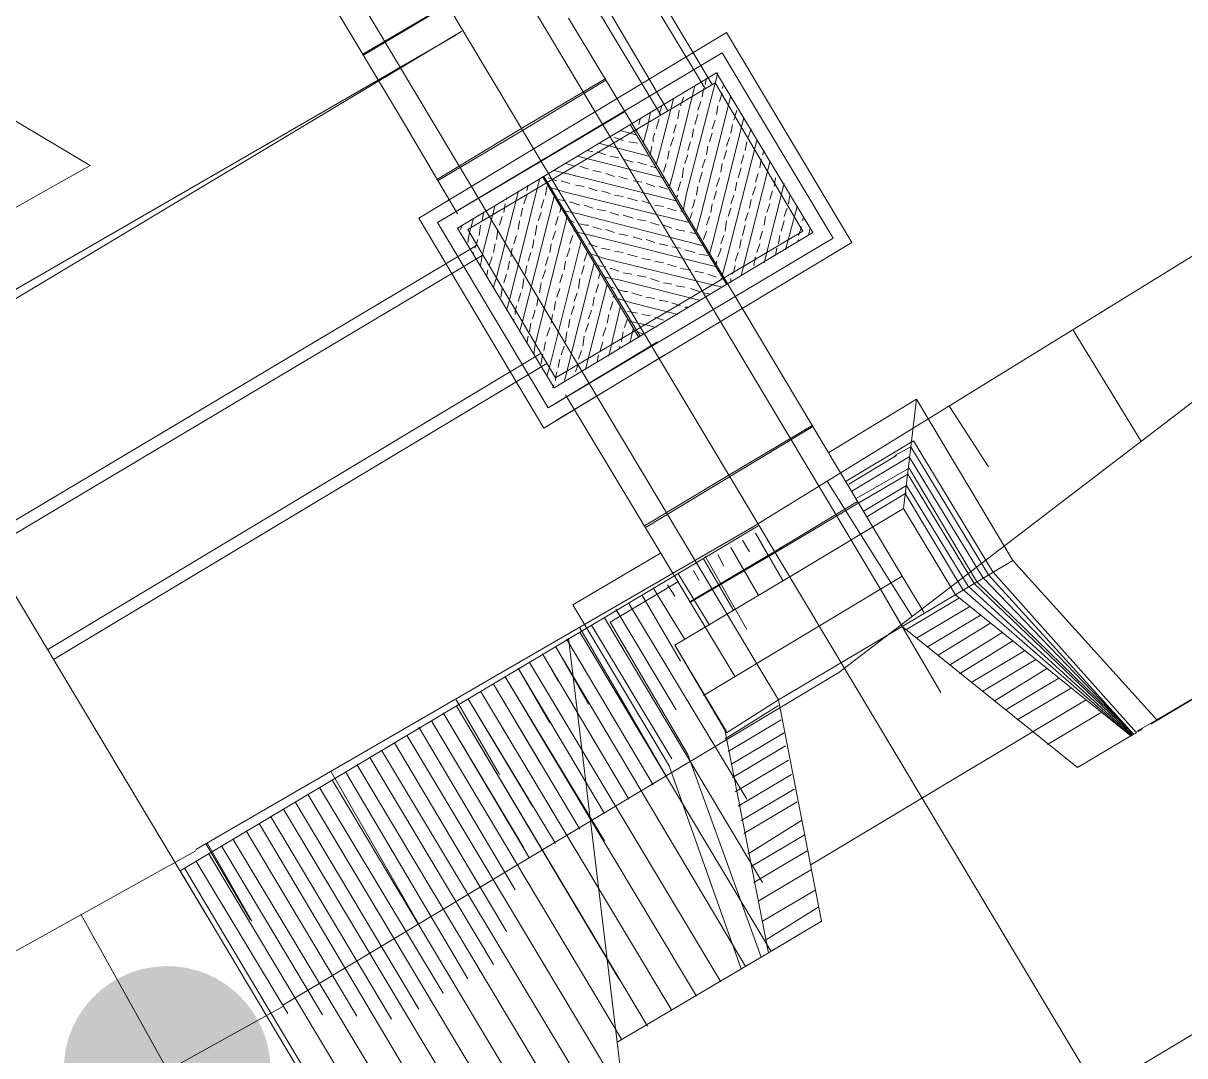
# Model space of a CAD drawing. Header units: metres. Extents: x 536111 to 536507, y 1836388 to 1836665.
# Drawn here: x 536430.96 to 536439.04, y 1836583.5 to 1836590.69 of the extents above; entities that cross this region are included whole.
import ezdxf
from ezdxf.enums import TextEntityAlignment as Align

# ---------------------------------------------------------------- set-up
doc = ezdxf.new("R2010")
doc.units = ezdxf.units.M
doc.header["$MEASUREMENT"] = 0
doc.linetypes.add('DGN Style 2', pattern=[7.2888, 4.37328, -2.91552])
doc.layers.get('0').update_dxf_attribs({"color": 1})
for name, color, linetype, lineweight in [('Level 2', 1, 'Continuous', 0), ('Level 32', 1, 'Continuous', 0), ('Level 33', 1, 'Continuous', 0), ('Level 37', 1, 'Continuous', 0), ('Level 38', 1, 'Continuous', 0), ('Level 39', 1, 'Continuous', 0), ('Level 4', 1, 'Continuous', 0), ('Level 42', 1, 'Continuous', 0), ('Level 43', 1, 'Continuous', 0), ('Level 44', 1, 'Continuous', 0), ('Level 8', 1, 'Continuous', 0), ('Level 9', 1, 'Continuous', 0)]:
    doc.layers.add(name, color=color, linetype=linetype, lineweight=lineweight)
doc.styles.add('Style-STANDARD', font='STANDARD.shx')

# ---------------------------------------------------------------- blocks, each defined once
blk = doc.blocks.new('BLOCK_')
at = {"color": 0, "linetype": 'ByBlock', "lineweight": 0}
blk.add_point((0, 0), dxfattribs=at)
blk = doc.blocks.new('KH_DIN')
at = {"color": 0, "linetype": 'Continuous', "lineweight": 0, "flags": 128}
blk.add_lwpolyline([(1.08, -1.83), (1.09, 1.71), (-1.99, -0.04)], close=True, dxfattribs=at)
blk.add_lwpolyline([(-0.05, 0, 1), (0.05, 0, 1)], format="xyb", close=True, dxfattribs=at)
at = {"color": 0, "linetype": 'Continuous', "lineweight": 0}
blk.add_blockref('BLOCK_', (0, 0), dxfattribs=at)
at = {"color": 0, "linetype": 'Continuous', "lineweight": 0, "style": 'Style-STANDARD', "flags": 1}
blk.add_attdef('xdata0', text='', height=1, rotation=246.21, dxfattribs=at).set_placement((0, 0), align=Align.TOP_LEFT)
blk.add_attdef('xdata0', text='', height=1, rotation=246.21, dxfattribs=at).set_placement((0, 0), align=Align.TOP_LEFT)

msp = doc.modelspace()

# ---------------------------------------------------------------- hatches: boundary and pattern name
at = {"layer": 'Level 4', "linetype": 'Continuous', "lineweight": 0}
h = msp.add_hatch(color=7, dxfattribs=at)
edge = h.paths.add_edge_path()
edge.add_arc((536431.96, 1836583.41), 0.7187, 270, 630)

# ---------------------------------------------------------------- linework, layer by layer
at = {"layer": 'Level 2', "color": 7, "linetype": 'Continuous', "lineweight": 0}
for p, q in [((536438.26, 1836588.55), (536438.73, 1836587.78)), ((536437.4, 1836588.02), (536437.67, 1836587.6)), ((536436.55, 1836587.5), (536437.14, 1836586.56)), ((536435.7, 1836586.98), (536435.99, 1836586.47)), ((536434.83, 1836586.48), (536435.43, 1836585.45)), ((536433.97, 1836585.98), (536434.27, 1836585.46)), ((536433.1, 1836585.48), (536433.71, 1836584.42)), ((536432.23, 1836584.98), (536432.54, 1836584.45)), ((536432.24, 1836584.98), (536432.55, 1836584.44)), ((536431.36, 1836584.49), (536431.96, 1836583.41))]:
    msp.add_line(p, q, dxfattribs=at)
at = {"layer": 'Level 2', "color": 7, "linetype": 'Continuous', "lineweight": 0, "flags": 128}
for points in [[(536432.16, 1836584.94), (536436.03, 1836587.18), (536445.45, 1836592.99), (536456.47, 1836600.36), (536470.46, 1836610.34), (536477.93, 1836615.8), (536489.04, 1836623.95), (536497.49, 1836630.15)], [(536432.77, 1836583.86), (536436.63, 1836586.17), (536445.48, 1836592.94), (536456.75, 1836599.96), (536471.36, 1836609.11), (536478.9, 1836614.49), (536489.45, 1836623.38), (536497.49, 1836629.38)], [(536345.21, 1836545.96), (536347.55, 1836546.95), (536365.98, 1836554.7), (536382.16, 1836561.51), (536402.93, 1836570.42), (536421.37, 1836579.14), (536428.26, 1836582.76), (536432.16, 1836584.93)], [(536345.48, 1836545.33), (536347.81, 1836546.32), (536366.15, 1836554.31), (536382.63, 1836560.4), (536403.43, 1836569.3), (536422.07, 1836577.76), (536428.84, 1836581.68), (536432.77, 1836583.85)]]:
    msp.add_lwpolyline(points, dxfattribs=at)
at = {"layer": 'Level 32', "color": 7, "linetype": 'Continuous', "lineweight": 0}
for p, q in [((536437.13, 1836587.74), (536437.02, 1836587.68)), ((536437.67, 1836586.85), (536437.13, 1836587.74)), ((536437.03, 1836587.68), (536436.7, 1836587.48)), ((536437.12, 1836587.67), (536436.72, 1836587.43)), ((536437.63, 1836586.83), (536437.12, 1836587.67)), ((536437.12, 1836587.59), (536436.75, 1836587.38)), ((536437.11, 1836587.55), (536436.77, 1836587.35)), ((536437.11, 1836587.55), (536437.57, 1836586.79)), ((536437.59, 1836586.8), (536437.12, 1836587.59)), ((536437.1, 1836587.47), (536436.8, 1836587.29)), ((536437.53, 1836586.77), (536437.1, 1836587.47)), ((536437.1, 1836587.42), (536436.82, 1836587.25)), ((536437.09, 1836587.42), (536437.49, 1836586.75)), ((536436.05, 1836587.14), (536436.24, 1836586.81)), ((536435.96, 1836587.09), (536436.01, 1836587.01)), ((536435.59, 1836586.66), (536436.18, 1836587.01)), ((536435.6, 1836586.66), (536436.18, 1836587)), ((536435.79, 1836586.99), (536435.83, 1836586.91)), ((536435.88, 1836587.04), (536436.07, 1836586.71)), ((536436.22, 1836587.04), (536436.23, 1836587.03)), ((536435.69, 1836586.96), (536435.9, 1836586.6)), ((536435.51, 1836586.86), (536435.73, 1836586.5)), ((536435.62, 1836586.88), (536435.66, 1836586.81)), ((536437.63, 1836586.83), (536438.68, 1836585.74)), ((536435.34, 1836586.76), (536435.56, 1836586.4)), ((536435.44, 1836586.78), (536435.49, 1836586.7)), ((536437.49, 1836586.75), (536438.66, 1836585.73)), ((536437.53, 1836586.77), (536438.67, 1836585.73)), ((536437.57, 1836586.79), (536438.67, 1836585.74)), ((536437.59, 1836586.8), (536438.68, 1836585.74)), ((536435.17, 1836586.65), (536435.99, 1836585.29)), ((536435.26, 1836586.71), (536435.53, 1836586.25)), ((536437.47, 1836586.69), (536437.1, 1836586.47)), ((536435.08, 1836586.61), (536435.5, 1836585.91)), ((536437.54, 1836586.63), (536437.17, 1836586.41)), ((536437.62, 1836586.57), (536437.25, 1836586.35)), ((536434.91, 1836586.5), (536435.47, 1836585.57)), ((536435, 1836586.55), (536436.1, 1836584.71)), ((536437.68, 1836586.51), (536437.32, 1836586.29)), ((536434.74, 1836586.4), (536435.34, 1836585.39)), ((536434.83, 1836586.45), (536436.16, 1836584.23)), ((536434.85, 1836586.42), (536434.86, 1836586.4)), ((536437.77, 1836586.45), (536437.4, 1836586.22)), ((536434.66, 1836586.35), (536434.89, 1836585.95)), ((536434.66, 1836586.35), (536435.98, 1836584.13)), ((536437.84, 1836586.39), (536437.47, 1836586.16)), ((536437.92, 1836586.32), (536437.55, 1836586.1)), ((536434.48, 1836586.24), (536434.94, 1836585.47)), ((536434.48, 1836586.24), (536435.81, 1836584.02)), ((536434.57, 1836586.3), (536435.17, 1836585.29)), ((536438, 1836586.26), (536437.63, 1836586.04)), ((536434.4, 1836586.2), (536435, 1836585.19)), ((536438.08, 1836586.2), (536437.71, 1836585.97)), ((536434.23, 1836586.09), (536434.56, 1836585.53)), ((536434.23, 1836586.09), (536434.83, 1836585.08)), ((536434.31, 1836586.14), (536435, 1836585)), ((536434.31, 1836586.14), (536435.64, 1836583.92)), ((536438.16, 1836586.13), (536437.79, 1836585.91)), ((536434.14, 1836586.04), (536435.05, 1836584.52)), ((536434.14, 1836586.04), (536435.47, 1836583.82)), ((536438.24, 1836586.06), (536437.87, 1836585.84)), ((536433.97, 1836585.94), (536435.1, 1836584.04)), ((536433.97, 1836585.94), (536435.3, 1836583.71)), ((536434.05, 1836585.99), (536434.66, 1836584.98)), ((536435.84, 1836585.71), (536436.21, 1836585.94)), ((536438.35, 1836585.98), (536437.98, 1836585.76)), ((536433.88, 1836585.89), (536434.48, 1836584.88)), ((536435.86, 1836585.62), (536436.23, 1836585.84)), ((536438.45, 1836585.89), (536438.08, 1836585.67)), ((536433.71, 1836585.79), (536434.38, 1836584.66)), ((536433.8, 1836585.83), (536435.12, 1836583.62)), ((536433.54, 1836585.68), (536434.32, 1836584.37)), ((536433.63, 1836585.73), (536435.15, 1836583.19)), ((536435.88, 1836585.53), (536436.25, 1836585.75)), ((536433.45, 1836585.63), (536435.21, 1836582.7)), ((536435.89, 1836585.44), (536436.26, 1836585.66)), ((536433.28, 1836585.53), (536435.12, 1836582.45)), ((536433.37, 1836585.58), (536434.23, 1836584.14)), ((536435.91, 1836585.34), (536436.28, 1836585.56)), ((536433.2, 1836585.48), (536434.05, 1836584.04)), ((536435.93, 1836585.24), (536436.3, 1836585.46)), ((536433.02, 1836585.37), (536433.88, 1836583.94)), ((536433.11, 1836585.42), (536434.95, 1836582.34)), ((536435.95, 1836585.14), (536436.32, 1836585.36)), ((536432.85, 1836585.27), (536433.71, 1836583.83)), ((536432.94, 1836585.32), (536434.78, 1836582.24)), ((536435.97, 1836585.05), (536436.34, 1836585.27)), ((536432.77, 1836585.22), (536434.61, 1836582.14)), ((536432.6, 1836585.12), (536434.33, 1836582.21)), ((536432.68, 1836585.17), (536433.52, 1836583.76)), ((536436, 1836584.91), (536436.37, 1836585.14)), ((536432.51, 1836585.07), (536433.28, 1836583.78)), ((536436.02, 1836584.82), (536436.39, 1836585.04)), ((536432.34, 1836584.96), (536433.04, 1836583.79)), ((536432.42, 1836585.01), (536434.02, 1836582.34)), ((536432.25, 1836584.91), (536433.71, 1836582.47)), ((536436.04, 1836584.71), (536436.41, 1836584.93)), ((536432.05, 1836584.79), (536433.34, 1836582.63)), ((536432.08, 1836584.81), (536433.4, 1836582.6)), ((536432.16, 1836584.86), (536432.8, 1836583.8)), ((536436.07, 1836584.58), (536436.44, 1836584.8)), ((536436.1, 1836584.44), (536436.47, 1836584.66)), ((536436.12, 1836584.31), (536436.49, 1836584.54))]:
    msp.add_line(p, q, dxfattribs=at)
at = {"layer": 'Level 33', "color": 7, "linetype": 'Continuous', "lineweight": 0}
for p, q in [((536434.57, 1836586.3), (536434.68, 1836586.11)), ((536434.4, 1836586.2), (536434.62, 1836585.82)), ((536434.05, 1836585.99), (536434.5, 1836585.24)), ((536433.88, 1836585.89), (536434.44, 1836584.95))]:
    msp.add_line(p, q, dxfattribs=at)
msp.add_point((536434.74, 1836586.4), dxfattribs=at)
at = {"layer": 'Level 37', "color": 7, "linetype": 'Continuous', "lineweight": 0}
msp.add_line((536428.12, 1836591.36), (536432.24, 1836584.47), dxfattribs=at)
at = {"layer": 'Level 38', "color": 7, "linetype": 'Continuous', "lineweight": 0}
for p, q in [((536428.71, 1836599.51), (536440.18, 1836580.33)), ((536434.01, 1836590.63), (536429.99, 1836588.22)), ((536436.07, 1836587.19), (536432.05, 1836584.79)), ((536437.84, 1836586.95), (536437.07, 1836586.49))]:
    msp.add_line(p, q, dxfattribs=at)
at = {"layer": 'Level 39', "color": 7, "linetype": 'Continuous', "lineweight": 0}
for p, q in [((536435.57, 1836589.5), (536435.79, 1836590.34)), ((536435.7, 1836590.26), (536435.71, 1836590.3)), ((536435.48, 1836589.65), (536435.63, 1836590.25)), ((536435.55, 1836590.2), (536435.56, 1836590.21)), ((536435.68, 1836590.17), (536435.69, 1836590.23)), ((536435.8, 1836590.14), (536435.82, 1836590.2)), ((536435.82, 1836590.23), (536435.83, 1836590.26)), ((536435.39, 1836589.81), (536435.48, 1836590.16)), ((536435.53, 1836590.11), (536435.55, 1836590.17)), ((536435.65, 1836590.08), (536435.67, 1836590.14)), ((536435.67, 1836589.35), (536435.88, 1836590.18)), ((536435.3, 1836589.96), (536435.32, 1836590.07)), ((536435.38, 1836590.05), (536435.4, 1836590.11)), ((536435.51, 1836590.02), (536435.52, 1836590.08)), ((536435.63, 1836589.98), (536435.65, 1836590.05)), ((536435.78, 1836590.05), (536435.79, 1836590.11)), ((536435.9, 1836590.01), (536435.92, 1836590.08)), ((536435.24, 1836589.98), (536435.25, 1836590.02)), ((536435.27, 1836589.85), (536435.3, 1836589.96)), ((536435.36, 1836589.95), (536435.38, 1836590.02)), ((536435.48, 1836589.92), (536435.5, 1836589.98)), ((536435.75, 1836589.95), (536435.77, 1836590.01)), ((536435.76, 1836589.19), (536435.97, 1836590.03)), ((536435.88, 1836589.92), (536435.89, 1836589.98)), ((536435.04, 1836589.9), (536435.04, 1836589.89)), ((536435.07, 1836589.89), (536435.13, 1836589.87)), ((536435.11, 1836589.94), (536435.22, 1836589.91)), ((536435.22, 1836589.93), (536435.23, 1836589.95)), ((536435.34, 1836589.89), (536435.35, 1836589.92)), ((536435.34, 1836589.86), (536435.34, 1836589.89)), ((536435.46, 1836589.83), (536435.48, 1836589.89)), ((536435.61, 1836589.89), (536435.62, 1836589.95)), ((536435.73, 1836589.86), (536435.75, 1836589.92)), ((536435.85, 1836589.83), (536435.87, 1836589.89)), ((536436, 1836589.89), (536436.02, 1836589.95)), ((536434.88, 1836589.8), (536434.92, 1836589.79)), ((536434.95, 1836589.79), (536435.01, 1836589.77)), ((536434.96, 1836589.85), (536435.31, 1836589.76)), ((536435.17, 1836589.86), (536435.23, 1836589.85)), ((536435.26, 1836589.84), (536435.27, 1836589.84)), ((536435.32, 1836589.78), (536435.33, 1836589.83)), ((536435.36, 1836589.7), (536435.39, 1836589.81)), ((536435.44, 1836589.74), (536435.45, 1836589.8)), ((536435.58, 1836589.8), (536435.6, 1836589.86)), ((536435.71, 1836589.77), (536435.72, 1836589.83)), ((536435.83, 1836589.74), (536435.85, 1836589.8)), ((536435.85, 1836589.04), (536436.06, 1836589.87)), ((536435.98, 1836589.8), (536435.99, 1836589.86)), ((536436.1, 1836589.77), (536436.11, 1836589.8)), ((536434.73, 1836589.71), (536434.8, 1836589.69)), ((536434.81, 1836589.76), (536435.41, 1836589.61)), ((536435.04, 1836589.76), (536435.1, 1836589.75)), ((536435.13, 1836589.74), (536435.2, 1836589.72)), ((536435.23, 1836589.72), (536435.29, 1836589.7)), ((536435.41, 1836589.65), (536435.43, 1836589.71)), ((536435.56, 1836589.71), (536435.58, 1836589.77)), ((536435.68, 1836589.68), (536435.7, 1836589.74)), ((536435.81, 1836589.65), (536435.82, 1836589.71)), ((536435.95, 1836589.71), (536435.97, 1836589.77)), ((536435.95, 1836588.93), (536436.15, 1836589.72)), ((536436.08, 1836589.68), (536436.09, 1836589.74)), ((536434.65, 1836589.66), (536435.5, 1836589.45)), ((536434.83, 1836589.69), (536434.89, 1836589.67)), ((536434.92, 1836589.66), (536434.98, 1836589.65)), ((536435.01, 1836589.64), (536435.07, 1836589.62)), ((536435.32, 1836589.69), (536435.36, 1836589.68)), ((536435.45, 1836589.54), (536435.48, 1836589.65)), ((536435.54, 1836589.61), (536435.55, 1836589.68)), ((536435.66, 1836589.58), (536435.68, 1836589.65)), ((536435.93, 1836589.61), (536435.95, 1836589.68)), ((536436.05, 1836589.58), (536436.07, 1836589.64)), ((536434.34, 1836588.76), (536434.55, 1836589.6)), ((536434.46, 1836589.52), (536434.47, 1836589.56)), ((536434.59, 1836589.49), (536434.6, 1836589.55)), ((536434.61, 1836589.61), (536434.67, 1836589.59)), ((536434.7, 1836589.59), (536434.76, 1836589.57)), ((536434.8, 1836589.56), (536434.86, 1836589.55)), ((536435.1, 1836589.62), (536435.16, 1836589.6)), ((536435.2, 1836589.59), (536435.26, 1836589.58)), ((536435.29, 1836589.57), (536435.35, 1836589.55)), ((536435.38, 1836589.55), (536435.44, 1836589.53)), ((536435.51, 1836589.52), (536435.53, 1836589.58)), ((536435.64, 1836589.49), (536435.65, 1836589.55)), ((536435.78, 1836589.55), (536435.8, 1836589.61)), ((536435.91, 1836589.52), (536435.92, 1836589.58)), ((536436.03, 1836589.49), (536436.05, 1836589.55)), ((536436.11, 1836589.02), (536436.25, 1836589.57)), ((536436.18, 1836589.55), (536436.19, 1836589.61)), ((536434.25, 1836588.92), (536434.4, 1836589.51)), ((536434.32, 1836589.46), (536434.32, 1836589.47)), ((536434.43, 1836588.61), (536434.65, 1836589.48)), ((536434.44, 1836589.43), (536434.46, 1836589.49)), ((536434.63, 1836589.54), (536434.73, 1836589.51)), ((536434.73, 1836589.51), (536435.59, 1836589.3)), ((536434.89, 1836589.54), (536434.95, 1836589.52)), ((536434.98, 1836589.52), (536435.04, 1836589.5)), ((536435.07, 1836589.49), (536435.13, 1836589.48)), ((536435.16, 1836589.47), (536435.23, 1836589.45)), ((536435.5, 1836589.47), (536435.51, 1836589.49)), ((536435.55, 1836589.39), (536435.57, 1836589.5)), ((536435.76, 1836589.46), (536435.78, 1836589.52)), ((536435.88, 1836589.43), (536435.9, 1836589.49)), ((536436.15, 1836589.46), (536436.17, 1836589.52)), ((536436.28, 1836589.43), (536436.29, 1836589.49)), ((536434.15, 1836589.07), (536434.24, 1836589.42)), ((536434.3, 1836589.37), (536434.31, 1836589.43)), ((536434.42, 1836589.34), (536434.43, 1836589.4)), ((536434.56, 1836589.4), (536434.58, 1836589.46)), ((536434.68, 1836589.46), (536434.73, 1836589.45)), ((536434.69, 1836589.37), (536434.7, 1836589.41)), ((536434.76, 1836589.44), (536434.77, 1836589.44)), ((536434.77, 1836589.44), (536434.83, 1836589.42)), ((536434.86, 1836589.42), (536434.92, 1836589.4)), ((536434.95, 1836589.39), (536435.01, 1836589.38)), ((536435.26, 1836589.45), (536435.32, 1836589.43)), ((536435.35, 1836589.42), (536435.41, 1836589.41)), ((536435.44, 1836589.4), (536435.5, 1836589.38)), ((536435.61, 1836589.4), (536435.62, 1836589.42)), ((536435.62, 1836589.42), (536435.63, 1836589.46)), ((536435.74, 1836589.37), (536435.75, 1836589.43)), ((536435.86, 1836589.34), (536435.88, 1836589.4)), ((536436.01, 1836589.4), (536436.02, 1836589.46)), ((536436.13, 1836589.37), (536436.15, 1836589.43)), ((536436.25, 1836589.34), (536436.27, 1836589.4)), ((536436.26, 1836589.11), (536436.34, 1836589.41)), ((536434.06, 1836589.22), (536434.09, 1836589.33)), ((536434.15, 1836589.31), (536434.16, 1836589.37)), ((536434.27, 1836589.28), (536434.29, 1836589.34)), ((536434.4, 1836589.25), (536434.41, 1836589.31)), ((536434.52, 1836588.45), (536434.74, 1836589.33)), ((536434.54, 1836589.31), (536434.56, 1836589.37)), ((536434.66, 1836589.28), (536434.68, 1836589.34)), ((536434.72, 1836589.38), (536434.82, 1836589.36)), ((536434.77, 1836589.31), (536434.79, 1836589.3)), ((536434.82, 1836589.36), (536435.68, 1836589.14)), ((536435.04, 1836589.37), (536435.1, 1836589.35)), ((536435.13, 1836589.35), (536435.2, 1836589.33)), ((536435.23, 1836589.32), (536435.29, 1836589.31)), ((536435.53, 1836589.38), (536435.55, 1836589.37)), ((536435.59, 1836589.31), (536435.61, 1836589.37)), ((536435.64, 1836589.24), (536435.67, 1836589.35)), ((536435.71, 1836589.28), (536435.73, 1836589.34)), ((536435.84, 1836589.24), (536435.85, 1836589.31)), ((536435.98, 1836589.31), (536436, 1836589.37)), ((536436.11, 1836589.28), (536436.12, 1836589.34)), ((536436.23, 1836589.24), (536436.25, 1836589.31)), ((536436.38, 1836589.31), (536436.38, 1836589.33)), ((536434, 1836589.25), (536434.01, 1836589.28)), ((536434.13, 1836589.21), (536434.14, 1836589.28)), ((536434.25, 1836589.18), (536434.26, 1836589.25)), ((536434.52, 1836589.21), (536434.53, 1836589.28)), ((536434.64, 1836589.18), (536434.66, 1836589.24)), ((536434.79, 1836589.24), (536434.79, 1836589.25)), ((536434.82, 1836589.23), (536434.91, 1836589.21)), ((536434.83, 1836589.29), (536434.87, 1836589.28)), ((536434.87, 1836589.28), (536434.89, 1836589.28)), ((536434.92, 1836589.27), (536434.98, 1836589.25)), ((536435.01, 1836589.25), (536435.07, 1836589.23)), ((536435.32, 1836589.3), (536435.38, 1836589.28)), ((536435.41, 1836589.28), (536435.47, 1836589.26)), ((536435.5, 1836589.25), (536435.56, 1836589.24)), ((536435.6, 1836589.23), (536435.64, 1836589.22)), ((536435.69, 1836589.18), (536435.71, 1836589.24)), ((536435.96, 1836589.21), (536435.98, 1836589.28)), ((536436.08, 1836589.18), (536436.1, 1836589.24)), ((536436.35, 1836589.21), (536436.37, 1836589.27)), ((536436.42, 1836589.21), (536436.43, 1836589.26)), ((536434.05, 1836589.16), (536434.06, 1836589.22)), ((536434.1, 1836589.12), (536434.11, 1836589.15)), ((536434.11, 1836589.15), (536434.12, 1836589.18)), ((536434.23, 1836589.09), (536434.24, 1836589.15)), ((536434.37, 1836589.15), (536434.39, 1836589.21)), ((536434.5, 1836589.12), (536434.51, 1836589.18)), ((536434.62, 1836588.3), (536434.84, 1836589.18)), ((536434.62, 1836589.09), (536434.63, 1836589.15)), ((536434.76, 1836589.15), (536434.78, 1836589.21)), ((536434.89, 1836589.15), (536434.95, 1836589.13)), ((536434.91, 1836589.21), (536435.78, 1836588.99)), ((536435.1, 1836589.22), (536435.16, 1836589.21)), ((536435.2, 1836589.2), (536435.26, 1836589.18)), ((536435.29, 1836589.18), (536435.35, 1836589.16)), ((536435.38, 1836589.15), (536435.44, 1836589.14)), ((536435.73, 1836589.08), (536435.76, 1836589.19)), ((536435.81, 1836589.15), (536435.83, 1836589.21)), ((536435.94, 1836589.12), (536435.95, 1836589.18)), ((536436.06, 1836589.09), (536436.08, 1836589.15)), ((536436.21, 1836589.15), (536436.22, 1836589.21)), ((536436.34, 1836589.16), (536436.35, 1836589.18)), ((536434.09, 1836589.08), (536434.09, 1836589.09)), ((536434.14, 1836589), (536434.15, 1836589.07)), ((536434.35, 1836589.06), (536434.36, 1836589.12)), ((536434.47, 1836589.03), (536434.49, 1836589.09)), ((536434.74, 1836589.06), (536434.76, 1836589.12)), ((536434.86, 1836589.03), (536434.88, 1836589.09)), ((536434.91, 1836589.08), (536435, 1836589.05)), ((536434.98, 1836589.12), (536435.04, 1836589.11)), ((536435.07, 1836589.1), (536435.13, 1836589.09)), ((536435.16, 1836589.08), (536435.23, 1836589.06)), ((536435.47, 1836589.13), (536435.53, 1836589.12)), ((536435.56, 1836589.11), (536435.63, 1836589.09)), ((536435.66, 1836589.08), (536435.72, 1836589.07)), ((536435.79, 1836589.06), (536435.81, 1836589.11)), ((536435.81, 1836589.11), (536435.81, 1836589.12)), ((536435.91, 1836589.03), (536435.93, 1836589.09)), ((536436.19, 1836589.07), (536436.2, 1836589.12)), ((536434.2, 1836589), (536434.22, 1836589.06)), ((536434.33, 1836588.97), (536434.34, 1836589.03)), ((536434.45, 1836588.94), (536434.46, 1836589)), ((536434.59, 1836589), (536434.61, 1836589.06)), ((536434.72, 1836588.97), (536434.73, 1836589.03)), ((536434.72, 1836588.19), (536434.93, 1836589.02)), ((536434.84, 1836588.94), (536434.86, 1836589)), ((536434.95, 1836589), (536435.01, 1836588.99)), ((536435, 1836589.05), (536435.82, 1836588.85)), ((536435.26, 1836589.05), (536435.32, 1836589.04)), ((536435.35, 1836589.03), (536435.41, 1836589.02)), ((536435.44, 1836589.01), (536435.5, 1836588.99)), ((536435.78, 1836589.01), (536435.78, 1836589.03)), ((536435.82, 1836588.93), (536435.85, 1836589.04)), ((536435.9, 1836588.96), (536435.91, 1836589)), ((536436.04, 1836589), (536436.05, 1836589.06)), ((536434.18, 1836588.92), (536434.19, 1836588.97)), ((536434.23, 1836588.85), (536434.25, 1836588.92)), ((536434.3, 1836588.88), (536434.32, 1836588.94)), ((536434.43, 1836588.84), (536434.44, 1836588.91)), ((536434.57, 1836588.91), (536434.59, 1836588.97)), ((536434.69, 1836588.88), (536434.71, 1836588.94)), ((536434.82, 1836588.84), (536434.83, 1836588.91)), ((536434.96, 1836588.91), (536434.97, 1836588.95)), ((536435, 1836588.92), (536435.1, 1836588.9)), ((536435.04, 1836588.98), (536435.05, 1836588.98)), ((536435.05, 1836588.98), (536435.1, 1836588.96)), ((536435.13, 1836588.95), (536435.19, 1836588.94)), ((536435.23, 1836588.93), (536435.29, 1836588.92)), ((536435.32, 1836588.91), (536435.38, 1836588.89)), ((536435.53, 1836588.98), (536435.6, 1836588.97)), ((536435.63, 1836588.96), (536435.69, 1836588.95)), ((536435.72, 1836588.94), (536435.78, 1836588.92)), ((536435.81, 1836588.91), (536435.82, 1836588.91)), ((536435.88, 1836588.88), (536435.88, 1836588.91)), ((536435.89, 1836588.94), (536435.9, 1836588.96)), ((536434.28, 1836588.78), (536434.29, 1836588.84)), ((536434.55, 1836588.81), (536434.56, 1836588.88)), ((536434.67, 1836588.78), (536434.69, 1836588.84)), ((536434.87, 1836588.28), (536435.02, 1836588.87)), ((536434.94, 1836588.81), (536434.96, 1836588.87)), ((536435.05, 1836588.85), (536435.07, 1836588.84)), ((536435.1, 1836588.9), (536435.66, 1836588.76)), ((536435.1, 1836588.83), (536435.14, 1836588.82)), ((536435.41, 1836588.88), (536435.47, 1836588.87)), ((536435.5, 1836588.86), (536435.56, 1836588.85)), ((536435.6, 1836588.84), (536435.66, 1836588.82)), ((536434.32, 1836588.69), (536434.34, 1836588.76)), ((536434.4, 1836588.75), (536434.42, 1836588.81)), ((536434.53, 1836588.72), (536434.54, 1836588.78)), ((536434.65, 1836588.69), (536434.66, 1836588.75)), ((536434.79, 1836588.75), (536434.81, 1836588.81)), ((536434.92, 1836588.72), (536434.93, 1836588.78)), ((536435.04, 1836588.69), (536435.06, 1836588.75)), ((536435.06, 1836588.78), (536435.07, 1836588.79)), ((536435.09, 1836588.77), (536435.19, 1836588.74)), ((536435.14, 1836588.82), (536435.16, 1836588.82)), ((536435.19, 1836588.81), (536435.26, 1836588.79)), ((536435.19, 1836588.74), (536435.51, 1836588.66)), ((536435.29, 1836588.78), (536435.35, 1836588.77)), ((536435.38, 1836588.76), (536435.44, 1836588.75)), ((536435.47, 1836588.74), (536435.53, 1836588.72)), ((536435.69, 1836588.81), (536435.74, 1836588.8)), ((536434.38, 1836588.68), (536434.39, 1836588.72)), ((536434.38, 1836588.66), (536434.38, 1836588.68)), ((536434.5, 1836588.63), (536434.52, 1836588.69)), ((536434.63, 1836588.6), (536434.64, 1836588.66)), ((536434.77, 1836588.66), (536434.79, 1836588.72)), ((536434.89, 1836588.63), (536434.91, 1836588.69)), ((536435.02, 1836588.6), (536435.03, 1836588.66)), ((536435.03, 1836588.37), (536435.11, 1836588.71)), ((536435.16, 1836588.68), (536435.23, 1836588.67)), ((536435.26, 1836588.66), (536435.32, 1836588.65)), ((536435.56, 1836588.71), (536435.59, 1836588.71)), ((536434.37, 1836588.62), (536434.37, 1836588.63)), ((536434.41, 1836588.54), (536434.43, 1836588.61)), ((536434.48, 1836588.54), (536434.49, 1836588.6)), ((536434.75, 1836588.57), (536434.76, 1836588.63)), ((536434.87, 1836588.54), (536434.89, 1836588.6)), ((536435.14, 1836588.57), (536435.16, 1836588.63)), ((536435.18, 1836588.61), (536435.28, 1836588.59)), ((536435.28, 1836588.59), (536435.36, 1836588.57)), ((536435.35, 1836588.64), (536435.41, 1836588.62)), ((536434.46, 1836588.46), (536434.47, 1836588.51)), ((536434.6, 1836588.51), (536434.62, 1836588.57)), ((536434.73, 1836588.47), (536434.74, 1836588.54)), ((536434.85, 1836588.44), (536434.86, 1836588.51)), ((536434.99, 1836588.51), (536435.01, 1836588.57)), ((536435.12, 1836588.47), (536435.13, 1836588.54)), ((536435.18, 1836588.47), (536435.2, 1836588.56)), ((536435.23, 1836588.54), (536435.28, 1836588.52)), ((536434.51, 1836588.38), (536434.52, 1836588.45)), ((536434.58, 1836588.41), (536434.59, 1836588.47)), ((536434.7, 1836588.38), (536434.72, 1836588.44)), ((536434.97, 1836588.41), (536434.99, 1836588.47)), ((536435.1, 1836588.42), (536435.11, 1836588.44)), ((536434.56, 1836588.32), (536434.57, 1836588.38)), ((536434.68, 1836588.29), (536434.69, 1836588.35)), ((536434.82, 1836588.35), (536434.84, 1836588.41)), ((536434.95, 1836588.33), (536434.96, 1836588.38)), ((536434.6, 1836588.23), (536434.62, 1836588.3)), ((536434.66, 1836588.22), (536434.67, 1836588.26)), ((536434.8, 1836588.26), (536434.82, 1836588.32)), ((536434.66, 1836588.2), (536434.66, 1836588.22)), ((536434.64, 1836588.15), (536434.65, 1836588.17)), ((536437.67, 1836586.85), (536438.68, 1836585.74)), ((536437.07, 1836586.49), (536437.34, 1836586.03))]:
    msp.add_line(p, q, dxfattribs=at)
for p in [(536435.53, 1836589.58), (536434.29, 1836588.84), (536434.57, 1836588.38)]:
    msp.add_point(p, dxfattribs=at)
at = {"layer": 'Level 42', "color": 7, "linetype": 'Continuous', "lineweight": 0}
for p, q in [((536435.15, 1836590.06), (536434.75, 1836590.72)), ((536435.82, 1836590.48), (536433.84, 1836589.3)), ((536436.59, 1836589.19), (536435.82, 1836590.48)), ((536435.01, 1836590.3), (536434.42, 1836589.95)), ((536435.01, 1836590.29), (536434.43, 1836589.94)), ((536435.77, 1836590.27), (536434.05, 1836589.25)), ((536436.38, 1836589.24), (536435.77, 1836590.27)), ((536435.14, 1836590.07), (536434.6, 1836589.75)), ((536433.84, 1836589.3), (536434.6, 1836589.75)), ((536433.84, 1836589.3), (536434.61, 1836588.01)), ((536434.61, 1836588.01), (536433.84, 1836589.3)), ((536434.66, 1836588.22), (536434.05, 1836589.25)), ((536436.38, 1836589.24), (536434.66, 1836588.22)), ((536436.59, 1836589.19), (536434.61, 1836588.01)), ((536435.9, 1836588.8), (536437.07, 1836586.84)), ((536435.37, 1836588.47), (536434.61, 1836588.01)), ((536437.17, 1836588.07), (536436.56, 1836587.7)), ((536437.17, 1836588.07), (536437.08, 1836587.31)), ((536437.84, 1836586.95), (536437.17, 1836588.07)), ((536436.45, 1836587.89), (536435.86, 1836587.54)), ((536436.45, 1836587.88), (536435.87, 1836587.53)), ((536437.15, 1836587.78), (536436.68, 1836587.5)), ((536437.7, 1836586.87), (536437.15, 1836587.78)), ((536436.76, 1836587.36), (536436.18, 1836587.01)), ((536436.77, 1836587.35), (536436.18, 1836587)), ((536437.08, 1836587.31), (536436.33, 1836586.86)), ((536437.44, 1836586.71), (536437.08, 1836587.31)), ((536437.84, 1836586.95), (536438.84, 1836585.84)), ((536435.49, 1836586.36), (536436.33, 1836586.86)), ((536437.07, 1836586.84), (536435.69, 1836586.01)), ((536437.07, 1836586.84), (536435.69, 1836586.01)), ((536437.07, 1836586.84), (536437.22, 1836586.59)), ((536437.7, 1836586.87), (536438.7, 1836585.75)), ((536437.07, 1836586.49), (536436.92, 1836586.75)), ((536437.09, 1836586.46), (536436.92, 1836586.75)), ((536438.66, 1836585.73), (536437.44, 1836586.71)), ((536438.66, 1836585.73), (536437.44, 1836586.71)), ((536438.29, 1836585.51), (536437.07, 1836586.49)), ((536435.22, 1836582.51), (536434.75, 1836586.41)), ((536435.85, 1836585.75), (536435.49, 1836586.36)), ((536435.85, 1836585.76), (536435.49, 1836586.36)), ((536439.7, 1836586.35), (536438.8, 1836585.81)), ((536439.7, 1836586.35), (536438.84, 1836585.84)), ((536436.21, 1836585.98), (536436.06, 1836586.23)), ((536436.21, 1836585.98), (536436.06, 1836586.23)), ((536436.21, 1836585.98), (536435.85, 1836585.75)), ((536436.51, 1836584.44), (536436.21, 1836585.98)), ((536438.84, 1836585.84), (536438.7, 1836585.76)), ((536436.14, 1836584.22), (536435.84, 1836585.76)), ((536438.74, 1836585.78), (536438.71, 1836585.76)), ((536438.29, 1836585.51), (536438.66, 1836585.73)), ((536438.66, 1836585.73), (536438.7, 1836585.75)), ((536441.82, 1836585.29), (536435.04, 1836581.23)), ((536436.51, 1836584.44), (536436.14, 1836584.22)), ((536436.14, 1836584.22), (536435.09, 1836583.6))]:
    msp.add_line(p, q, dxfattribs=at)
at = {"layer": 'Level 43', "color": 7, "linetype": 'Continuous', "lineweight": 0}
for p, q in [((536428.28, 1836599.25), (536436.06, 1836586.23)), ((536433.59, 1836590.02), (536428.12, 1836599.16)), ((536436.92, 1836586.75), (536429.77, 1836598.71)), ((536435.7, 1836590.23), (536435.13, 1836591.18)), ((536435.75, 1836590.26), (536435.18, 1836591.21)), ((536435.44, 1836590.08), (536434.88, 1836591.03)), ((536435.39, 1836590.05), (536434.82, 1836591)), ((536433.32, 1836590.46), (536433.91, 1836590.81)), ((536433.32, 1836590.47), (536433.9, 1836590.81)), ((536435.85, 1836590.62), (536433.71, 1836589.33)), ((536436.72, 1836589.16), (536435.85, 1836590.62)), ((536433.98, 1836589.36), (536433.59, 1836590.02)), ((536433.84, 1836589.6), (536434.42, 1836589.95)), ((536433.84, 1836589.59), (536434.43, 1836589.94)), ((536434.58, 1836587.87), (536433.71, 1836589.33)), ((536436.72, 1836589.16), (536434.66, 1836587.92)), ((536434.11, 1836589.14), (536430.67, 1836587.09)), ((536434.15, 1836589.07), (536430.71, 1836587.02)), ((536434.56, 1836588.39), (536431.13, 1836586.33)), ((536435.42, 1836588.38), (536434.58, 1836587.87)), ((536434.6, 1836588.32), (536431.17, 1836586.26)), ((536434.73, 1836588.1), (536435.91, 1836586.14)), ((536435.28, 1836587.19), (536435.86, 1836587.54)), ((536435.29, 1836587.18), (536435.87, 1836587.53)), ((536434.78, 1836586.64), (536435.39, 1836587)), ((536435.04, 1836586.52), (536435.51, 1836586.8)), ((536435.45, 1836585.52), (536434.78, 1836586.64)), ((536435.58, 1836585.6), (536435.04, 1836586.52)), ((536437.07, 1836586.49), (536436.21, 1836585.98)), ((536437.98, 1836585.76), (536436.43, 1836584.83)), ((536435.58, 1836585.6), (536436.09, 1836584.19)), ((536435.45, 1836585.52), (536435.95, 1836584.11))]:
    msp.add_line(p, q, dxfattribs=at)
at = {"layer": 'Level 44', "color": 7, "linetype": 'Continuous', "lineweight": 0}
for p, q in [((536435.78, 1836590.34), (536433.98, 1836589.26)), ((536435.78, 1836590.34), (536433.98, 1836589.26)), ((536435.78, 1836590.34), (536433.98, 1836589.26)), ((536435.78, 1836590.34), (536433.98, 1836589.26)), ((536436.45, 1836589.23), (536435.78, 1836590.34)), ((536436.45, 1836589.23), (536435.78, 1836590.34)), ((536436.45, 1836589.23), (536435.78, 1836590.34)), ((536436.45, 1836589.23), (536435.78, 1836590.34)), ((536435.9, 1836588.8), (536435.15, 1836590.06)), ((536435.9, 1836588.8), (536435.15, 1836590.06)), ((536435.9, 1836588.8), (536435.15, 1836590.06)), ((536435.9, 1836588.8), (536435.15, 1836590.06)), ((536435.85, 1836588.87), (536435.18, 1836589.98)), ((536435.85, 1836588.87), (536435.18, 1836589.98)), ((536435.85, 1836588.87), (536435.18, 1836589.98)), ((536435.85, 1836588.87), (536435.18, 1836589.98)), ((536435.24, 1836588.5), (536434.57, 1836589.62)), ((536435.24, 1836588.5), (536434.57, 1836589.62)), ((536435.24, 1836588.5), (536434.57, 1836589.62)), ((536435.24, 1836588.5), (536434.57, 1836589.62)), ((536435.25, 1836588.51), (536434.58, 1836589.62)), ((536435.25, 1836588.51), (536434.58, 1836589.62)), ((536435.25, 1836588.51), (536434.58, 1836589.62)), ((536435.25, 1836588.51), (536434.58, 1836589.62)), ((536433.98, 1836589.26), (536434.65, 1836588.15)), ((536433.98, 1836589.26), (536434.65, 1836588.15)), ((536433.98, 1836589.26), (536434.65, 1836588.15)), ((536433.98, 1836589.26), (536434.65, 1836588.15)), ((536436.45, 1836589.23), (536434.65, 1836588.15)), ((536436.45, 1836589.23), (536434.65, 1836588.15)), ((536436.45, 1836589.23), (536434.65, 1836588.15)), ((536436.45, 1836589.23), (536434.65, 1836588.15))]:
    msp.add_line(p, q, dxfattribs=at)
at = {"layer": 'Level 8', "color": 7, "linetype": 'DGN Style 2', "lineweight": 0, "flags": 128}
msp.add_lwpolyline([(536430.18, 1836588.42), (536430.19, 1836588.42), (536434, 1836590.62), (536443.28, 1836596.35), (536454.19, 1836603.65), (536468.11, 1836613.57), (536475.57, 1836619.03), (536486.67, 1836627.17), (536497.49, 1836635.11)], dxfattribs=at)
at = {"layer": 'Level 9', "color": 7, "linetype": 'Continuous', "lineweight": 0, "flags": 128}
for points in [[(536432.77, 1836583.86), (536436.63, 1836586.17), (536445.48, 1836592.94), (536456.75, 1836599.96), (536471.36, 1836609.11), (536478.9, 1836614.49), (536489.45, 1836623.38), (536497.49, 1836629.38)], [(536345.48, 1836545.33), (536347.81, 1836546.32), (536366.15, 1836554.31), (536382.63, 1836560.4), (536403.43, 1836569.3), (536422.07, 1836577.76), (536428.84, 1836581.68), (536432.77, 1836583.85)]]:
    msp.add_lwpolyline(points, dxfattribs=at)

# ---------------------------------------------------------------- block references
at = {"layer": 'Level 2', "color": 7, "linetype": 'Continuous', "lineweight": 0, "rotation": 299.5479530000007}
msp.add_blockref('KH_DIN', (536429.4, 1836589.8), dxfattribs=at)

doc.saveas('drawing.dxf')
